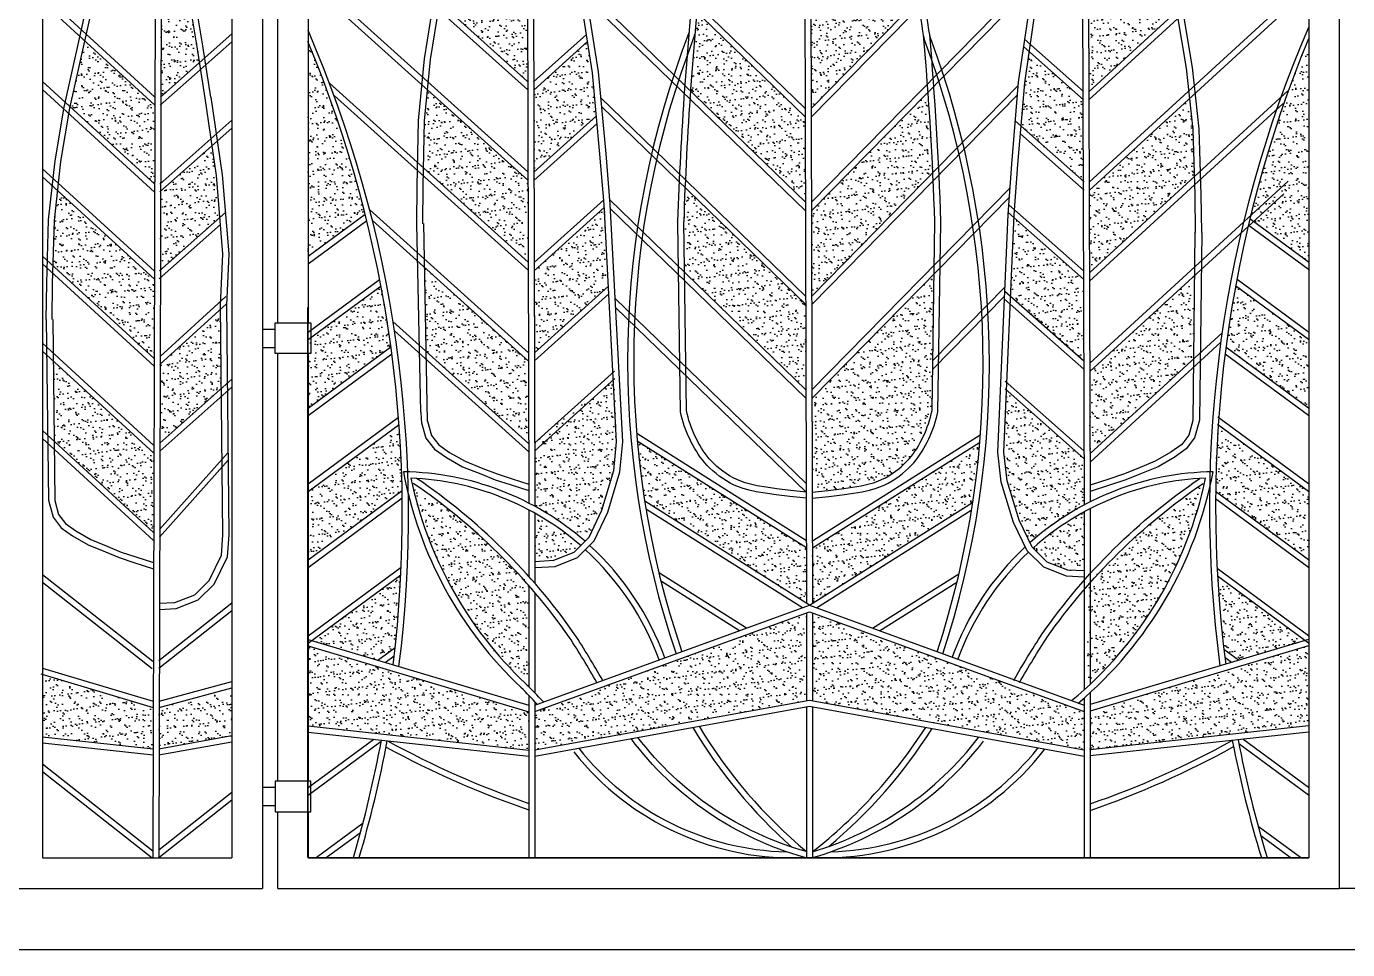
# Model space of a CAD drawing. Extents: x -6708 to 51378, y -17661 to 34250.
# Drawn here: x 27448 to 29609, y -11623 to -10112 of the extents above; entities that cross this region are included whole.
import ezdxf

# ---------------------------------------------------------------- set-up
doc = ezdxf.new("R2010")
doc.units = 0
doc.header["$LTSCALE"] = 5
doc.header["$MEASUREMENT"] = 0
doc.layers.get('0').update_dxf_attribs({"linetype": 'CONTINUOUS'})
for name, color, linetype in [('0-BCA', 33, 'CONTINUOUS'), ('0-T_BLOCK', 7, 'CONTINUOUS'), ('0-TEXT', 7, 'CONTINUOUS'), ('4', 1, 'CONTINUOUS'), ('5', 5, 'CONTINUOUS')]:
    doc.layers.add(name, color=color, linetype=linetype)
pattern_1 = [(37.5, (0, -7085.172), (-0.6299336, 19.268238), [0, -15.2, 0, -17, 0, -16.25]), (7.5, (0, -7085.172), (17.697767, 28.22146), [0, -8.2, 0, -13.7, 0, -5.25]), (327.5, (-12.3, -7085.172), (31.141419, 0.056591), [0, -5, 0, -18, 0, -23.5]), (317.5, (-12.3, -7085.172), (30.061266, 8.776756), [0, -2.5, 0, -11.8, 0, -13.5])]

msp = doc.modelspace()

# ---------------------------------------------------------------- hatches: boundary and pattern name
at = {"layer": '0-TEXT'}
h = msp.add_hatch(dxfattribs=at)
h.set_pattern_fill('AR-SAND', color=11, scale=10, style=0)
h.set_pattern_definition(pattern_1)
h.paths.add_polyline_path([(28267.4, -10202.5), (28267, -10068.3), (28147.9, -9961), (28123.7, -10073.1)])
h = msp.add_hatch(dxfattribs=at)
h.set_pattern_fill('AR-SAND', color=11, scale=10, style=0)
h.set_pattern_definition(pattern_1)
h.paths.add_polyline_path([(28906, -10068.5), (28905.8, -10067.1), (28903.7, -10053.1), (28901.7, -10039.2), (28899.8, -10025.4), (28898.1, -10012), (28895.3, -9986.6), (28894.1, -9974.6), (28893.1, -9963), (28892.1, -9951.9), (28891.7, -9946.6), (28731, -10110.5), (28731.4, -10246.6)])
h = msp.add_hatch(dxfattribs=at)
h.set_pattern_fill('AR-SAND', color=11, scale=10, style=0)
h.set_pattern_definition(pattern_1)
h.paths.add_polyline_path([(29329.2, -10087.4), (29304.1, -9975.6), (29185.2, -10084.5), (29185.6, -10219.1)])
h = msp.add_hatch(dxfattribs=at)
h.set_pattern_fill('AR-SAND', color=11, scale=10, style=0)
h.set_pattern_definition(pattern_1)
h.paths.add_polyline_path([(27726.8, -10145.7), (27712.4, -10059.2), (27667.7, -10098.8), (27667.3, -10227.5), (27730.8, -10171.3)])
h = msp.add_hatch(dxfattribs=at)
h.set_pattern_fill('AR-SAND', color=11, scale=10, style=0)
h.set_pattern_definition(pattern_1)
h.paths.add_polyline_path([(28721.9, -10400), (28721.5, -10260.4), (28544.4, -10088.8, 0.005592), (28533.9, -10217.9)])
h = msp.add_hatch(dxfattribs=at)
h.set_pattern_fill('AR-SAND', color=11, scale=10, style=0)
h.set_pattern_definition(pattern_1)
h.paths.add_polyline_path([(29544.7, -10497.8), (29448.8, -10427.1, -0.03876), (29544.7, -10132.5)])
h = msp.add_hatch(dxfattribs=at)
h.set_pattern_fill('AR-SAND', color=11, scale=10, style=0)
h.set_pattern_definition(pattern_1)
h.paths.add_polyline_path([(27657.4, -10370.4), (27657.7, -10240.9), (27543.4, -10136.1), (27519.2, -10243.7)])
h = msp.add_hatch(dxfattribs=at)
h.set_pattern_fill('AR-SAND', color=11, scale=10, style=0)
h.set_pattern_definition(pattern_1)
h.paths.add_polyline_path([(27908.2, -10488.2), (28001.7, -10419.3, 0.036942), (27908.2, -10137.2)])
h = msp.add_hatch(dxfattribs=at)
h.set_pattern_fill('AR-SAND', color=11, scale=10, style=0)
h.set_pattern_definition(pattern_1)
h.paths.add_polyline_path([(28277.7, -10350.8), (28380, -10258.7), (28373.5, -10188), (28365.6, -10137.1), (28277.4, -10216.6)])
h = msp.add_hatch(dxfattribs=at)
h.set_pattern_fill('AR-SAND', color=11, scale=10, style=0)
h.set_pattern_definition(pattern_1)
h.paths.add_polyline_path([(29087.9, -10153.6), (29080.5, -10204.6), (29074.6, -10275.3), (29176.1, -10365.1), (29175.7, -10231.3)])
h = msp.add_hatch(dxfattribs=at)
h.set_pattern_fill('AR-SAND', color=11, scale=10, style=0)
h.set_pattern_definition(pattern_1)
h.paths.add_polyline_path([(28103.8, -10215.9), (28098.7, -10266.6), (28097.1, -10343.7), (28268.3, -10497.8), (28267.9, -10363.7)])
h = msp.add_hatch(dxfattribs=at)
h.set_pattern_fill('AR-SAND', color=11, scale=10, style=0)
h.set_pattern_definition(pattern_1)
h.paths.add_polyline_path([(28732.2, -10553.4), (28930.2, -10351.5, 0.005702), (28922.4, -10219.7), (28731.8, -10414.1)])
h = msp.add_hatch(dxfattribs=at)
h.set_pattern_fill('AR-SAND', color=11, scale=10, style=0)
h.set_pattern_definition(pattern_1)
h.paths.add_polyline_path([(29186.1, -10380.7), (29186.5, -10515.3), (29358.3, -10357.8), (29356, -10280.7), (29350.4, -10230)])
h = msp.add_hatch(dxfattribs=at)
h.set_pattern_fill('AR-SAND', color=11, scale=10, style=0)
h.set_pattern_definition(pattern_1)
h.paths.add_polyline_path([(27666.9, -10382), (27666.5, -10510.8), (27764.1, -10424.4), (27758.5, -10356.4), (27751.3, -10307.3)])
h = msp.add_hatch(dxfattribs=at)
h.set_pattern_fill('AR-SAND', color=11, scale=10, style=0)
h.set_pattern_definition(pattern_1)
h.paths.add_polyline_path([(27498.8, -10380.9), (27493.5, -10429.6), (27491.3, -10503.7), (27656.5, -10655.3), (27656.9, -10525.8)])
h = msp.add_hatch(dxfattribs=at)
h.set_pattern_fill('AR-SAND', color=11, scale=10, style=0)
h.set_pattern_definition(pattern_1)
h.paths.add_polyline_path([(28722.6, -10706.8), (28722.3, -10567.2), (28524.9, -10376, 0.002419), (28522.8, -10432), (28524, -10514.3)])
h = msp.add_hatch(dxfattribs=at)
h.set_pattern_fill('AR-SAND', color=11, scale=10, style=0)
h.set_pattern_definition(pattern_1)
h.paths.add_polyline_path([(28278.6, -10646.1), (28399.6, -10537.1), (28392.9, -10408.6), (28278.2, -10511.9)])
h = msp.add_hatch(dxfattribs=at)
h.set_pattern_fill('AR-SAND', color=11, scale=10, style=0)
h.set_pattern_definition(pattern_1)
h.paths.add_polyline_path([(29177, -10659.6), (29176.6, -10525.7), (29063.1, -10425.3), (29057.5, -10553.9)])
h = msp.add_hatch(dxfattribs=at)
h.set_pattern_fill('AR-SAND', color=11, scale=10, style=0)
h.set_pattern_definition(pattern_1)
h.paths.add_polyline_path([(28098.9, -10506.8), (28101.5, -10643.7), (28269.1, -10794.7), (28268.7, -10659.7)])
h = msp.add_hatch(dxfattribs=at)
h.set_pattern_fill('AR-SAND', color=11, scale=10, style=0)
h.set_pattern_definition(pattern_1)
h.paths.add_polyline_path([(28932.2, -10517.4), (28732.6, -10720.9), (28733, -10874.2), (28758.8, -10871.4), (28780.9, -10868.7), (28798.8, -10866.2), (28813, -10863.8), (28824.2, -10861.4), (28833, -10859), (28840.2, -10856.5), (28846.5, -10853.7), (28852.6, -10850.7), (28858.4, -10847.4), (28864, -10843.9), (28869.3, -10840.1), (28874.4, -10836.2), (28879.1, -10832.1), (28883.6, -10828), (28887.8, -10823.8), (28891.6, -10819.6), (28895.1, -10815.3), (28898.4, -10811), (28901.5, -10806.6), (28904.4, -10802.1), (28907.1, -10797.6), (28909.7, -10792.9), (28912.2, -10788), (28914.6, -10783), (28916.9, -10778), (28919.1, -10772.8), (28921.2, -10767.6), (28923.1, -10762.3), (28924.8, -10756.9), (28926.4, -10751.5), (28927.7, -10746.2), (28928.9, -10740.7)])
h = msp.add_hatch(dxfattribs=at)
h.set_pattern_fill('AR-SAND', color=11, scale=10, style=0)
h.set_pattern_definition(pattern_1)
h.paths.add_polyline_path([(29187.3, -10811.5), (29186.9, -10676.9), (29357.9, -10520.1), (29356.6, -10656.3)])
h = msp.add_hatch(dxfattribs=at)
h.set_pattern_fill('AR-SAND', color=11, scale=10, style=0)
h.set_pattern_definition(pattern_1)
h.paths.add_polyline_path([(27908.2, -10646.8), (27912.2, -10646.8), (27912.2, -10621.8), (28027.6, -10536.7, -0.012565), (28043.9, -10636.6), (27908.2, -10736.6)])
h = msp.add_hatch(dxfattribs=at)
h.set_pattern_fill('AR-SAND', color=11, scale=10, style=0)
h.set_pattern_definition(pattern_1)
h.paths.add_polyline_path([(29409.7, -10637.2, -0.012683), (29425.5, -10536.9), (29544.7, -10624.7), (29544.7, -10736.6)])
h = msp.add_hatch(dxfattribs=at)
h.set_pattern_fill('AR-SAND', color=11, scale=10, style=0)
h.set_pattern_definition(pattern_1)
h.paths.add_polyline_path([(27766.5, -10704.8), (27765.2, -10574.6), (27666, -10665.3), (27665.7, -10794)])
h = msp.add_hatch(dxfattribs=at)
h.set_pattern_fill('AR-SAND', color=11, scale=10, style=0)
h.set_pattern_definition(pattern_1)
h.paths.add_polyline_path([(27655.7, -10940.2), (27656.1, -10810.7), (27491.6, -10659.9), (27492.9, -10790.8)])
h = msp.add_hatch(dxfattribs=at)
h.set_pattern_fill('AR-SAND', color=11, scale=10, style=0)
h.set_pattern_definition(pattern_1)
h.paths.add_polyline_path([(28279.3, -10897.5), (28279, -10791.6), (28410, -10688.4), (28412.9, -10791.7), (28408.2, -10838.9), (28389, -10903.6), (28367.9, -10948), (28361.3, -10954.7, 0.054369)])
h.paths.add_polyline_path([(28354.2, -10961.7), (28343.6, -10972.3), (28310.1, -10985.7), (28279.3, -10987.8), (28279.3, -10908.8, -0.050971)])
h = msp.add_hatch(dxfattribs=at)
h.set_pattern_fill('AR-SAND', color=11, scale=10, style=0)
h.set_pattern_definition(pattern_1)
h.paths.add_polyline_path([(29051.7, -10855.8), (29071.4, -10920.3), (29089.2, -10956.8, -0.058666), (29177.6, -10895.3), (29177.4, -10819.3), (29050.9, -10707.5), (29046.5, -10808.6)])
h.paths.add_polyline_path([(29094.1, -10965.7), (29117.4, -10988.6), (29151.1, -11001.7), (29177.6, -11003.2), (29177.6, -10906.5, 0.056921)])
h = msp.add_hatch(dxfattribs=at)
h.set_pattern_fill('AR-SAND', color=11, scale=10, style=0)
h.set_pattern_definition(pattern_1)
h.paths.add_polyline_path([(28062.2, -10871.5, 0.013446), (28057.2, -10763.3), (27908.2, -10873.1), (27908.2, -10985)])
h = msp.add_hatch(dxfattribs=at)
h.set_pattern_fill('AR-SAND', color=11, scale=10, style=0)
h.set_pattern_definition(pattern_1)
h.paths.add_polyline_path([(29544.7, -10873.1), (29544.7, -10985), (29392.9, -10873.1, -0.013596), (29397.2, -10764.4)])
h = msp.add_hatch(dxfattribs=at)
h.set_pattern_fill('AR-SAND', color=11, scale=10, style=0)
h.set_pattern_definition(pattern_1)
h.paths.add_polyline_path([(28723.5, -11056.2), (28723.3, -10965.3), (28446.8, -10790.7, 0.01678), (28458.9, -10889.1)])
h = msp.add_hatch(dxfattribs=at)
h.set_pattern_fill('AR-SAND', color=11, scale=10, style=0)
h.set_pattern_definition(pattern_1)
h.paths.add_polyline_path([(28733.2, -10965.6), (28733.4, -11056.2), (28995.5, -10890.7, 0.016342), (29007.1, -10792.7)])
h = msp.add_hatch(dxfattribs=at)
h.set_pattern_fill('AR-SAND', color=11, scale=10, style=0)
h.set_pattern_definition(pattern_1)
h.paths.add_polyline_path([(28078, -10858.3, -0.054176), (28269.4, -11025), (28269.4, -11193.6, -0.15111)])
h = msp.add_hatch(dxfattribs=at)
h.set_pattern_fill('AR-SAND', color=11, scale=10, style=0)
h.set_pattern_definition(pattern_1)
h.paths.add_polyline_path([(29374.9, -10858.3, 0.054176), (29183.5, -11025), (29183.5, -11193.6, 0.15111)])
h = msp.add_hatch(dxfattribs=at)
h.set_pattern_fill('AR-SAND', color=11, scale=10, style=0)
h.set_pattern_definition(pattern_1)
h.paths.add_polyline_path([(27914.3, -11117), (28022.4, -11149.2), (28050.7, -11128.3, 0.014794), (28060.1, -11009.6)])
h = msp.add_hatch(dxfattribs=at)
h.set_pattern_fill('AR-SAND', color=11, scale=10, style=0)
h.set_pattern_definition(pattern_1)
h.paths.add_polyline_path([(29396, -11011.9, 0.014999), (29406.5, -11131.5), (29430.5, -11149.2), (29538.6, -11117)])
h = msp.add_hatch(dxfattribs=at)
h.set_pattern_fill('AR-SAND', color=11, scale=10, style=0)
h.set_pattern_definition(pattern_1)
h.paths.add_polyline_path([(28279.3, -11233.2), (28279.3, -11296), (28723.4, -11215.3), (28723.4, -11071.7)])
h = msp.add_hatch(dxfattribs=at)
h.set_pattern_fill('AR-SAND', color=11, scale=10, style=0)
h.set_pattern_definition(pattern_1)
h.paths.add_polyline_path([(28733.3, -11071.6), (28733.3, -11215.2), (29177.6, -11296), (29177.6, -11233.2)])
h = msp.add_hatch(dxfattribs=at)
h.set_pattern_fill('AR-SAND', color=11, scale=10, style=0)
h.set_pattern_definition(pattern_1)
h.paths.add_polyline_path([(27908.2, -11125.7), (27908.2, -11256.8), (28269.4, -11296.4), (28269.4, -11233.5)])
h = msp.add_hatch(dxfattribs=at)
h.set_pattern_fill('AR-SAND', color=11, scale=10, style=0)
h.set_pattern_definition(pattern_1)
h.paths.add_polyline_path([(29544.7, -11125.7), (29544.7, -11256.8), (29187.5, -11295.9), (29187.5, -11232.3)])
h = msp.add_hatch(dxfattribs=at)
h.set_pattern_fill('AR-SAND', color=11, scale=10, style=0)
h.set_pattern_definition(pattern_1)
h.paths.add_polyline_path([(27474, -11172.5), (27474, -11274.3), (27654.9, -11294.2), (27655, -11226.5)])
h.paths.add_polyline_path([(27664.6, -11226.5), (27664.4, -11294.2), (27783.7, -11272.5), (27783.7, -11194.5)])

# ---------------------------------------------------------------- linework, layer by layer
at = {"color": 3}
for p, q in [((27907.7, -11471.6), (27907.7, -10572.1)), ((27908.2, -11472.1), (27908.2, -10572.6)), ((27908.2, -11472.1), (27908.2, -10572.6))]:
    msp.add_line(p, q, dxfattribs=at)
at = {"layer": '0-BCA', "color": 3}
for p, q in [((29595.2, -9022.6), (29595.2, -11522.6)), ((29545.2, -9072.6), (29545.2, -11472.6)), ((29545.2, -9072.6), (29545.2, -11472.6)), ((29545.2, -9072.6), (29545.2, -11472.6)), ((27833.7, -9522.6), (27833.7, -11522.6)), ((27833.7, -9522.6), (27833.7, -11522.6)), ((27474, -9572.6, 0), (27474, -11472.6, 0)), ((27783.7, -9572.6), (27783.7, -11472.6)), ((27783.7, -9572.6), (27783.7, -11472.6)), ((27858.7, -10597.3), (27858.7, -9897.6)), ((27858.7, -10597.3), (27858.7, -9897.6)), ((27908.2, -9897.1), (27908.2, -10596.8)), ((27908.7, -9897.6), (27908.7, -10597.3)), ((27908.7, -9897.6), (27908.7, -10597.3)), ((27908.7, -9897.6), (27908.7, -10597.3)), ((27858.7, -11347), (27858.7, -10647.3)), ((27858.7, -11347), (27858.7, -10647.3)), ((27908.2, -10646.8), (27908.2, -11346.5)), ((27908.7, -10647.3), (27908.7, -11347)), ((27908.7, -10647.3), (27908.7, -11347)), ((27908.7, -10647.3), (27908.7, -11347)), ((27858.7, -11522.6), (27858.7, -11397)), ((27858.7, -11522.6), (27858.7, -11397)), ((27908.2, -11396.5), (27908.2, -11472.1)), ((27908.7, -11397), (27908.7, -11472.6)), ((27908.7, -11397), (27908.7, -11472.6)), ((27908.7, -11397), (27908.7, -11472.6)), ((27474, -11472.6), (27783.7, -11472.6)), ((27908.2, -11472.1), (29544.7, -11472.1)), ((27908.7, -11472.6), (29545.2, -11472.6)), ((27908.7, -11472.6), (29545.2, -11472.6)), ((27908.7, -11472.6), (29545.2, -11472.6)), ((27424, -11522.6), (27833.7, -11522.6)), ((27858.7, -11522.6), (29595.2, -11522.6)), ((27858.7, -11522.6), (29595.2, -11522.6))]:
    msp.add_line(p, q, dxfattribs=at)
at = {"layer": '0-BCA', "color": 1}
for p, q in [((27833.7, -10607.3), (27854.7, -10607.3)), ((27833.7, -10607.3), (27854.7, -10607.3)), ((27833.7, -10637.3), (27854.7, -10637.3)), ((27833.7, -10637.3), (27854.7, -10637.3)), ((27833.7, -11357), (27854.7, -11357)), ((27833.7, -11357), (27854.7, -11357)), ((27833.7, -11387), (27854.7, -11387)), ((27833.7, -11387), (27854.7, -11387))]:
    msp.add_line(p, q, dxfattribs=at)
at = {"layer": '0-BCA', "color": 5}
msp.add_line((26053.9, -11622.6), (33226.5, -11622.6), dxfattribs=at)
at = {"layer": '0-BCA', "color": 1}
for points in [[(27854.7, -10647.3), (27854.7, -10597.3), (27912.7, -10597.3), (27912.7, -10647.3)], [(27854.7, -10647.3), (27854.7, -10597.3), (27912.7, -10597.3), (27912.7, -10647.3)], [(27854.7, -11347), (27854.7, -11397), (27912.7, -11397), (27912.7, -11347)], [(27854.7, -11347), (27854.7, -11397), (27912.7, -11397), (27912.7, -11347)]]:
    msp.add_lwpolyline(points, close=True, dxfattribs=at)
at = {"layer": '0-T_BLOCK'}
for centre in [(27908.2, -11471.6), (27908.7, -11472.1), (27908.7, -11472.1)]:
    msp.add_arc(centre, 0.5, 180, 270, dxfattribs=at)
at = {"layer": '0-TEXT', "color": 1}
for p, q in [((27833.7, -10607.3), (27833.7, -10637.3)), ((27833.7, -10607.3), (27833.7, -10637.3)), ((27833.7, -11357), (27833.7, -11387)), ((27833.7, -11357), (27833.7, -11387))]:
    msp.add_line(p, q, dxfattribs=at)
at = {"layer": '0-TEXT'}
msp.add_line((29622.2, -11522.6), (29595.2, -11522.6), dxfattribs=at)
at = {"layer": '4'}
for p, q in [((29172.5, -9088.8), (29177.6, -10895.3)), ((29182.4, -9087.7), (29187.5, -10890.1)), ((28718.8, -9176.8), (28723.5, -11056.2)), ((28728.7, -9174), (28733.4, -11056.2)), ((28265, -9346.6), (28269.4, -10892.2)), ((28274.9, -9341.9), (28279.3, -10897.5)), ((27659.8, -9572.6), (27654.3, -11472.6)), ((27669.3, -9572.6), (27663.9, -11472.6)), ((28731.4, -10246.6), (29127.4, -9842.7)), ((28721.5, -10246.6), (28331, -9868.3)), ((28731.4, -10260.7), (29124.2, -9860.2)), ((27908.2, -9878.9), (28267.4, -10202.5)), ((27908.2, -9892.4), (28267.5, -10216)), ((28721.5, -10260.4), (28333.9, -9884.9)), ((29543, -9891.4), (29185.6, -10219.1)), ((29543.1, -9904.8), (29185.7, -10232.6)), ((27908.2, -10026.2), (28267.8, -10350.2)), ((27908.2, -10039.7), (28267.9, -10363.7)), ((28731.8, -10400), (29096.6, -10027.9)), ((28731.8, -10414.1), (29094, -10044.8)), ((29544.3, -10038.6), (29186, -10367.2)), ((27474, -10059.4), (27657.2, -10227.4)), ((28721.9, -10400), (28362.4, -10051.7)), ((28721.9, -10413.8), (28365.1, -10068.2)), ((29544.5, -10052.1), (29186.1, -10380.7)), ((27474, -10072.4), (27657.1, -10240.4)), ((27783.7, -10124.6), (27666.7, -10228.1)), ((28363.8, -10125.3), (28277.3, -10203.1)), ((29080.7, -10133.8), (29176.8, -10218.8)), ((27783.7, -10137.4), (27666.6, -10241)), ((28365.6, -10137.1), (28277.4, -10216.6)), ((29079, -10145.7), (29176.9, -10232.3)), ((27474, -10202.2), (27657.4, -10370.4)), ((27474, -10215.3), (27657.3, -10383.4)), ((27943.3, -10205.2), (28268.3, -10497.8)), ((28732.2, -10553.4), (29070.1, -10208.8)), ((29510.8, -10217.9), (29186.5, -10515.3)), ((27950.9, -10225.4), (28268.3, -10511.3)), ((28722.2, -10553.4), (28387.3, -10228.9)), ((28732.5, -10567.2), (29068.8, -10224.3)), ((29503.4, -10238.2), (29186.5, -10528.8)), ((28380, -10258.7), (28277.7, -10350.8)), ((28722.3, -10567.2), (28388.7, -10244)), ((27783.7, -10265.8), (27665.8, -10370.1)), ((27783.7, -10278.7), (27665.8, -10383)), ((28381.1, -10271.1), (28277.8, -10364.2)), ((28381.1, -10271.1), (28277.8, -10364.2)), ((29065.3, -10267), (29177.7, -10366.5)), ((29073.6, -10287.8), (29177.8, -10379.9)), ((27474, -10345), (27656.9, -10512.8)), ((27474, -10358.1), (27656.9, -10525.8)), ((29511.7, -10365.5), (29186.9, -10663.4)), ((28732.5, -10706.8), (29056.6, -10376.4)), ((28732.9, -10720.6), (29055.4, -10391.7)), ((29504.3, -10385.9), (29186.9, -10676.9)), ((27773.1, -10416.5), (27665, -10512.1)), ((28009.1, -10412.5), (28268.7, -10646.3)), ((28392, -10396), (28278.2, -10498.5)), ((28392.9, -10408.6), (28278.2, -10511.9)), ((28722.6, -10706.8), (28402, -10396.2)), ((28722.7, -10720.6), (28403, -10410.9)), ((29054.5, -10404.4), (29176.5, -10512.3)), ((27765.1, -10436.4), (27664.9, -10525)), ((27908.2, -10488.2), (28001.7, -10419.3)), ((27908.2, -10500.5), (28004.3, -10429.7)), ((28013.6, -10429.9), (28268.7, -10659.7)), ((28092.8, -10743.5), (28086.1, -10435.2)), ((28103.6, -10758.2), (28097.6, -10434.9)), ((29053.6, -10416.9), (29176.6, -10525.7)), ((29544.7, -10510.1), (29446.3, -10437.6)), ((29544.7, -10497.8), (29448.8, -10427.1)), ((27474, -10487.9), (27656.5, -10655.3)), ((27474, -10500.9), (27656.5, -10668.3)), ((27908.2, -10612.4), (28025, -10526.4)), ((27908.2, -10624.7), (28028.1, -10536.4)), ((28399.6, -10537.1), (28278.6, -10646.1)), ((28930.1, -10659.1), (29048.2, -10538.7)), ((29047.9, -10545.4), (29177, -10659.6)), ((29544.7, -10624.7), (29425.5, -10536.9)), ((29544.7, -10612.4), (29427.9, -10526.4)), ((27774.6, -10566.1), (27666, -10665.3)), ((27773.7, -10554.1), (27666.1, -10652.4)), ((28400.3, -10550), (28278.6, -10659.5)), ((28723, -10860.2), (28410.7, -10557.6)), ((28929.9, -10673.6), (29047.5, -10553.7)), ((29047.3, -10558.3), (29177, -10673)), ((28723.1, -10874.2), (28411.4, -10572.3)), ((28047.2, -10594.8), (28269.1, -10794.7)), ((28049.7, -10610.5), (28269.2, -10808.2)), ((27474, -10630.7), (27656.1, -10797.7)), ((29403.5, -10613.3), (29187.3, -10811.5)), ((29401.2, -10628.9), (29187.4, -10825)), ((27474, -10643.7), (27656.1, -10810.7)), ((27908.2, -10736.6), (28043.9, -10636.6)), ((27908.2, -10748.9), (28045.4, -10647.8)), ((29544.7, -10748.9), (29408.3, -10648.4)), ((29544.7, -10736.6), (29409.7, -10637.2)), ((27783.7, -10689.6), (27665.7, -10794)), ((28409.7, -10676.1), (28279, -10793.8)), ((28410, -10688.4), (28279, -10806.4)), ((29048.7, -10692.9), (29177.4, -10806.8)), ((27783.7, -10702.5), (27665.6, -10806.9)), ((29048.4, -10705.3), (29177.4, -10819.3)), ((27908.2, -10860.8), (28056.3, -10751.7)), ((29544.7, -10860.8), (29396.6, -10751.7)), ((27474, -10773.5), (27655.7, -10940.2)), ((27908.2, -10873.1), (28057.2, -10763.3)), ((28723.5, -10953.9), (28445.8, -10778.5)), ((28733.4, -10953.9), (29007.7, -10780.7)), ((29544.7, -10873.1), (29395.7, -10763.3)), ((27474, -10786.6), (27655.7, -10953.2)), ((28723.5, -10965.5), (28446.8, -10790.7)), ((28733.4, -10965.5), (29006.7, -10792.9)), ((27777.4, -10822.1), (27665.2, -10947.7)), ((27777.2, -10810.1), (27665.3, -10935.6)), ((27908.2, -10985), (28062.2, -10871.5)), ((27908.2, -10997.3), (28062.4, -10883.7)), ((28728.5, -11059.3), (28458.9, -10889.1)), ((28728.5, -11059.3), (28995, -10891)), ((28733.3, -10874.2), (28733.3, -10874.2)), ((29544.7, -10997.3), (29392.8, -10885.4)), ((29544.7, -10985), (29392.9, -10873.1)), ((28269.4, -10903.4), (28269.4, -11012.1)), ((28279.3, -10908.8), (28279.3, -11023.3)), ((28716.8, -11063.5), (28462, -10902.6)), ((28740.1, -11063.5), (28993, -10903.8)), ((29177.6, -10906.5), (29177.6, -11021.1)), ((29187.5, -10901.3), (29187.5, -11010.5)), ((27655.5, -10958), (27655.5, -10958)), ((27665, -10963), (27665, -10963)), ((27908.2, -11109.2), (28060.7, -10996.8)), ((29544.7, -11109.2), (29395.3, -10999.1)), ((27474, -11008.8), (27654.4, -11150.8)), ((27474, -11021.4), (27653.3, -11162.6)), ((27908.2, -11121.5), (28060.1, -11009.6)), ((28625.7, -11096.7), (28483.1, -11006.6)), ((28614, -11100.9), (28486.4, -11020.3)), ((28831.6, -11096.8), (28972.7, -11007.7)), ((28843.2, -11101), (28969.4, -11021.3)), ((29177.6, -11010.3), (29177.6, -11197.7)), ((29187.5, -11000.8), (29187.5, -11188.6)), ((29544.7, -11121.5), (29396, -11011.9)), ((28269.4, -11027.2), (28269.4, -11192.5)), ((28279.3, -11038.7), (28279.3, -11202.5)), ((27783.7, -11055.7), (27663.9, -11150)), ((28279.3, -11222.6), (28728.5, -11059.3)), ((28728.5, -11059.3), (29177.6, -11222.6)), ((27783.7, -11068.3), (27663.9, -11162.6)), ((28279.3, -11233.2), (28728.5, -11069.8)), ((28723.4, -11071.6), (28723.4, -11215.2)), ((28728.5, -11069.8), (29177.6, -11233.2)), ((28733.3, -11071.6), (28733.3, -11215.2)), ((27908.2, -11115.1), (28269.4, -11222.9)), ((27908.2, -11125.7), (28269.4, -11233.5)), ((28022.4, -11149.2), (28050.7, -11128.3)), ((29544.7, -11115.1), (29187.5, -11221.7)), ((29544.7, -11125.7), (29187.5, -11232.3)), ((28034.3, -11152.8), (28049.2, -11141.8)), ((29430.5, -11149.2), (29406.5, -11131.5)), ((29418.6, -11152.8), (29408.1, -11145)), ((27471.1, -11171.6), (27655, -11226.5)), ((27474, -11162), (27655.1, -11216.1)), ((27664.6, -11216.1), (27783.7, -11184.1)), ((27664.6, -11226.5), (27783.7, -11194.5)), ((28269.4, -11206.6), (28269.4, -11471.6)), ((28269.4, -11207), (28269.4, -11222.6)), ((28279.3, -11296), (28728.5, -11214.3)), ((28728.5, -11214.3), (29177.6, -11296)), ((29177.6, -11211.1), (29177.6, -11222.6)), ((29177.6, -11215.9), (29177.6, -11472.1)), ((29187.5, -11202.2), (29187.5, -11221.7)), ((29187.5, -11207), (29187.5, -11472.1)), ((28269.4, -11233.2), (28269.4, -11296)), ((28279.3, -11217.1), (28279.3, -11471.6)), ((28279.3, -11306.1), (28728.5, -11224.4)), ((28279.3, -11233.2), (28279.3, -11296)), ((28723.4, -11225.3), (28723.4, -11472.1)), ((28728.5, -11224.4), (29177.6, -11306.1)), ((28733.3, -11225.3), (28733.3, -11472.1)), ((27908.2, -11256.8), (28269.4, -11296.4)), ((29544.7, -11256.8), (29187.5, -11295.9)), ((27474, -11274.3), (27654.9, -11294.2)), ((27664.4, -11294.2), (27783.7, -11272.5)), ((27908.2, -11266.7), (28269.4, -11306.3)), ((27908.2, -11357.6), (28015.6, -11278.5)), ((29544.7, -11266.7), (29187.5, -11305.8)), ((29544.7, -11357.6), (29437.3, -11278.5)), ((27474, -11284.2), (27654.8, -11304.1)), ((27664.4, -11304.2), (27783.7, -11282.5)), ((27908.2, -11369.9), (28028.1, -11281.5)), ((29544.7, -11369.9), (29430.8, -11285.9)), ((27474, -11318.8), (27654.4, -11460.8)), ((29177.6, -11306.9), (29177.6, -11306.9)), ((27474, -11331.4), (27653.3, -11472.6)), ((27783.7, -11365.7), (27663.9, -11460)), ((27783.7, -11378.3), (27663.9, -11472.6)), ((27921.3, -11472.1), (27998.2, -11415.4)), ((27938.1, -11472.1), (27994.2, -11430.8)), ((29531.7, -11472.1), (29462.5, -11421.2)), ((29514.9, -11472.1), (29466.7, -11436.6))]:
    msp.add_line(p, q, dxfattribs=at)
for points in [[(28086.1, -10435.2), (28086.5, -10373.7), (28088.7, -10266), (28098.9, -10165.2), (28113.3, -10073.9), (28152.2, -9893.3), (28194.4, -9733.8), (28234.3, -9577.7), (28265.3, -9457.1)], [(29370.1, -10449.2), (29369.2, -10387.6), (29366, -10280), (29354.9, -10179.3), (29339.6, -10088.2), (29299.1, -9907.9), (29255.5, -9748.7), (29214.2, -9593.1), (29183.5, -9477.8)], [(28096.1, -10435.3), (28096.5, -10373.8), (28098.7, -10266.6), (28108.8, -10166.5), (28123.2, -10075.7), (28162, -9895.6), (28204.1, -9736.3), (28244, -9580.2), (28265.4, -9496.9)], [(29360.1, -10449.4), (29359.2, -10387.9), (29356, -10280.7), (29345, -10180.7), (29329.8, -10090.1), (29289.4, -9910.3), (29245.8, -9751.3), (29204.5, -9595.6), (29183.6, -9517.1)], [(27479.9, -10591.7), (27480.8, -10532.5), (27483.9, -10428.9), (27494.6, -10332), (27509.2, -10244.4), (27548.2, -10071), (27590.2, -9917.9), (27629.9, -9768.2), (27660.7, -9652.4)], [(27489.5, -10591.8), (27490.4, -10532.7), (27493.5, -10429.6), (27504.1, -10333.4), (27518.7, -10246.2), (27557.5, -10073.3), (27599.4, -9920.4), (27639.2, -9770.6), (27660.5, -9690.7)], [(27749.5, -10228.2), (27736.3, -10144.1), (27716.6, -10025.7), (27708.5, -9982.3), (27701.5, -9950.6), (27694.2, -9920.1), (27691.8, -9909.8), (27686, -9893.8), (27669, -9855.6)], [(27740, -10229.7), (27726.8, -10145.7), (27707.1, -10027.4), (27699, -9984.2), (27692.1, -9952.8), (27684.8, -9922.3), (27682.6, -9912.5), (27677, -9897.4), (27668.8, -9879)], [(28915.2, -10126.3), (28914.1, -10120), (28912.1, -10107.5), (28910, -10094.4), (28907.9, -10080.9), (28905.8, -10067.1), (28903.7, -10053.1), (28901.7, -10039.2), (28899.8, -10025.4), (28898.1, -10012), (28895.3, -9986.6)], [(28923.8, -10117.9), (28921.9, -10105.9), (28919.8, -10092.9), (28917.7, -10079.4), (28915.6, -10065.6), (28913.5, -10051.7), (28911.5, -10037.8), (28909.6, -10024.1), (28907.9, -10010.8), (28905.2, -9987.2)], [(28279.3, -10987.8), (28310.1, -10985.7), (28343.6, -10972.3), (28367.9, -10948), (28389, -10903.6), (28408.2, -10838.9), (28412.9, -10791.7), (28392.6, -10403.8), (28385.8, -10321.5), (28373.5, -10188), (28353.1, -10056.4)], [(28280, -10997.7), (28312.3, -10995.6), (28349.2, -10980.9), (28376.2, -10953.8), (28398.4, -10907.2), (28418, -10840.9), (28422.9, -10791.9), (28402.6, -10403.1), (28395.7, -10320.6), (28383.5, -10186.8), (28362.9, -10054.9)], [(29177.6, -11013.2), (29148.9, -11011.6), (29111.9, -10997.2), (29084.6, -10970.4), (29062.1, -10923.9), (29041.8, -10857.8), (29036.5, -10808.9), (29053.3, -10420), (29059.5, -10337.4), (29070.5, -10203.5), (29089.9, -10071.4)], [(29177.6, -11003.2), (29151.1, -11001.7), (29117.4, -10988.6), (29092.9, -10964.5), (29071.4, -10920.3), (29051.7, -10855.8), (29046.5, -10808.6), (29063.3, -10420.6), (29069.4, -10338.2), (29080.5, -10204.6), (29099.8, -10072.8)], [(28531.3, -10122.9), (28531.5, -10122.3)], [(28540.6, -10126.5), (28541.1, -10125)], [(28917.1, -10135.7), (28915.4, -10128.1), (28915.1, -10126.2)], [(28926.2, -10130.9), (28925.2, -10126.2), (28923.8, -10117.9)], [(27664.5, -11056.1), (27690.6, -11054.6), (27722.9, -11042), (27746.6, -11018.8), (27766.7, -10977.3), (27766.7, -10977.3), (27769, -10944), (27765.2, -10568.9), (27769.1, -10484.3), (27758.5, -10356.4), (27739.9, -10229.6)], [(27665.1, -11066.1), (27692.7, -11064.5), (27728.5, -11050.6), (27754.8, -11024.7), (27776.5, -10979.9), (27779, -10944.3), (27775.2, -10569.1), (27779.1, -10484.1), (27768.4, -10355.3), (27749.8, -10228.2)], [(28723.5, -10884.2), (28696.3, -10881.2), (28674, -10878.5), (28655.8, -10876), (28641.3, -10873.5), (28629.6, -10871), (28620.2, -10868.4), (28612.4, -10865.7), (28605.5, -10862.7), (28598.9, -10859.5), (28592.7, -10855.9), (28586.7, -10852.1), (28581, -10848.1), (28575.6, -10843.9), (28570.5, -10839.5), (28565.7, -10835.1), (28561.2, -10830.6), (28557.1, -10826.1), (28553.3, -10821.5), (28549.7, -10816.8), (28546.5, -10812.1), (28543.4, -10807.4), (28540.5, -10802.5), (28537.7, -10797.5), (28535.1, -10792.4), (28532.6, -10787.2), (28530.2, -10781.9), (28527.9, -10776.5), (28525.7, -10771), (28523.7, -10765.5), (28521.9, -10759.8), (28520.2, -10754.1), (28518.8, -10748.4), (28517.5, -10742.6), (28513, -10433.6), (28512.8, -10432.1)], [(28723.5, -10874.2), (28697.4, -10871.4), (28675.2, -10868.7), (28657.4, -10866.2), (28643.1, -10863.8), (28632, -10861.4), (28623.1, -10859), (28616, -10856.5), (28609.6, -10853.7), (28603.6, -10850.7), (28597.8, -10847.4), (28592.2, -10843.9), (28586.9, -10840.1), (28581.8, -10836.2), (28577, -10832.1), (28572.6, -10828), (28568.4, -10823.8), (28564.6, -10819.6), (28561, -10815.3), (28557.7, -10811), (28554.7, -10806.6), (28551.8, -10802.1), (28549.1, -10797.6), (28546.5, -10792.9), (28544, -10788), (28541.6, -10783), (28539.2, -10778), (28537.1, -10772.8), (28535, -10767.6), (28533.1, -10762.3), (28531.4, -10756.9), (28529.8, -10751.5), (28528.4, -10746.2), (28527.3, -10740.7), (28522.8, -10432)], [(28732.7, -10874.2), (28758.8, -10871.4), (28780.9, -10868.7), (28798.8, -10866.2), (28813, -10863.8), (28824.2, -10861.4), (28833, -10859), (28840.2, -10856.5), (28846.5, -10853.7), (28852.6, -10850.7), (28858.4, -10847.4), (28864, -10843.9), (28869.3, -10840.1), (28874.4, -10836.2), (28879.1, -10832.1), (28883.6, -10828), (28887.8, -10823.8), (28891.6, -10819.6), (28895.1, -10815.3), (28898.4, -10811), (28901.5, -10806.6), (28904.4, -10802.1), (28907.1, -10797.6), (28909.7, -10792.9), (28912.2, -10788), (28914.6, -10783), (28916.9, -10778), (28919.1, -10772.8), (28921.2, -10767.6), (28923.1, -10762.3), (28924.8, -10756.9), (28926.4, -10751.5), (28927.7, -10746.2), (28928.9, -10740.7), (28933.4, -10432)], [(28732.7, -10884.2), (28759.9, -10881.2), (28782.2, -10878.5), (28800.3, -10876), (28814.9, -10873.5), (28826.6, -10871), (28836, -10868.4), (28843.8, -10865.7), (28850.7, -10862.7), (28857.3, -10859.5), (28863.5, -10855.9), (28869.5, -10852.1), (28875.2, -10848.1), (28880.6, -10843.9), (28885.7, -10839.5), (28890.5, -10835.1), (28895, -10830.6), (28899.1, -10826.1), (28902.9, -10821.5), (28906.4, -10816.8), (28909.7, -10812.1), (28912.8, -10807.4), (28915.7, -10802.5), (28918.4, -10797.5), (28921.1, -10792.4), (28923.6, -10787.2), (28926, -10781.9), (28928.3, -10776.5), (28930.5, -10771), (28932.5, -10765.5), (28934.3, -10759.8), (28935.9, -10754.1), (28937.4, -10748.4), (28938.6, -10742.6), (28943.2, -10433.6), (28943.4, -10432.1)], [(29358.6, -10449), (29355.6, -10757.1), (29349.1, -10780.9), (29337.4, -10796.3), (29319.6, -10809), (29294.2, -10823.6), (29265.4, -10835.5), (29242.3, -10844.8), (29217.9, -10853), (29187.5, -10862.8)], [(29370.1, -10449.2), (29366.2, -10756.3), (29358.3, -10785.4), (29344.4, -10803.5), (29325.1, -10817.4), (29298.6, -10832.6), (29269.1, -10844.7), (29245.8, -10854.2), (29221, -10862.5), (29187.5, -10873.3)], [(27479.9, -10591.7), (27483.6, -10887.1), (27491.3, -10915.1), (27504.6, -10932.5), (27523.2, -10945.8), (27548.7, -10960.5), (27577, -10972.1), (27599.5, -10981.3), (27623.3, -10989.2), (27655.5, -10999.6)], [(27491, -10591.5), (27493.8, -10887.8), (27500.1, -10910.7), (27511.4, -10925.5), (27528.4, -10937.7), (27552.9, -10951.8), (27580.6, -10963.2), (27602.8, -10972.2), (27626.3, -10980.1), (27655.5, -10989.5)], [(28092.8, -10743.5), (28093.1, -10754.1), (28094, -10760.9)], [(28094, -10760.9), (28101.1, -10786), (28115.1, -10804), (28134.6, -10817.7), (28161.1, -10832.7), (28190.7, -10844.5), (28214.2, -10853.8), (28239, -10861.9), (28269.3, -10871.4)], [(28103.6, -10758.2), (28110.2, -10781.4), (28122, -10796.7), (28139.9, -10809.2), (28165.5, -10823.7), (28194.4, -10835.3), (28217.6, -10844.4), (28242.1, -10852.4), (28269.3, -10860.9)]]:
    msp.add_lwpolyline(points, dxfattribs=at)
for points in [[(28380.8, -11185.7, 0.013906), (28335.5, -11111.4, 0.09096), (28080.3, -10859.9)], [(28390.3, -11182.3, 0.014208), (28343.8, -11105.8, 0.091005), (28085.9, -10851.7)], [(29062.6, -11182.3, -0.014208), (29109.2, -11105.8, -0.091005), (29367, -10851.7)], [(29072.1, -11185.7, -0.013906), (29117.4, -11111.4, -0.09096), (29372.6, -10859.9)], [(28720.7, -11471.9, -0.165877), (28436.7, -11277.5, -0.165877)], [(28723.4, -11462.2, -0.163427), (28447.8, -11275.5, -0.163427)], [(28733.3, -11462.6, 0.157634), (29005.2, -11275.5)], [(28733.3, -11472.1, 0.161349), (29013.1, -11281.6, 0.157634)]]:
    msp.add_lwpolyline(points, format="xyb", dxfattribs=at)
for centre, radius, start, end in [((34308, -10623.8), 5798.4, 173.79445, 178.10077), ((34308, -10623.8), 5788.4, 173.79445, 178.10077), ((26078.7, -10911.1), 1993.8, 352.8422, 23.4238), ((29917.8, -10659.7), 1486.8, 158.8338, 198.7914), ((29917.8, -10659.7), 1476.8, 158.8338, 198.7914), ((23148.2, -10623.8), 5788.4, 1.89923, 4.93193), ((23148.2, -10623.8), 5798.4, 1.89923, 4.92312), ((27502.1, -10663.9), 1520.6, 341.8074, 20.52), ((31364.4, -10898.5), 1981.6, 156.6786, 187.5344), ((31394, -10897.5), 2001.3, 157.5272, 187.4072), ((26048.3, -10910.5), 2014.2, 352.9788, 22.5775), ((27502, -10664.3), 1510.6, 341.8243, 20.4822), ((28705.9, -10720.5), 652.8, 190.6353, 226.5075), ((28058.1, -11301.8), 460.9, 48.8658, 89.2177), ((29394.9, -11301.8), 460.9, 90.7823, 131.5461), ((28747, -10720.5), 652.8, 310.1812, 349.3647), ((28705.9, -10720.5), 642.8, 191.7337, 226.5075), ((28058.1, -11301.8), 451, 48.9515, 87.655), ((29394.9, -11301.8), 451, 92.345, 131.8214), ((28747, -10720.5), 642.8, 309.6687, 348.2663), ((28058.1, -11301.8), 451, 19.8362, 47.6906), ((28058.1, -11301.8), 460.9, 19.8362, 47.6321), ((29394.9, -11301.8), 460.9, 132.8413, 160.1638), ((29394.9, -11301.8), 451, 133.0936, 160.1638), ((27919.3, -11549.5), 490, 42.0635, 46.5075), ((27919.3, -11549.5), 500, 41.5994, 46.5075), ((29253.2, -10831.5), 833.8, 210.859, 228.41), ((29253.2, -10831.5), 823.8, 211.12, 229.97), ((28225.2, -10814.2), 823.8, 308.0857, 327.3196), ((26048.3, -10910.5), 2014.2, 343.809, 349.4328), ((26078.7, -10911.1), 1993.8, 343.6568, 349.3108), ((28744, -9998.2), 1464.2, 241.1699, 251.0885), ((28225.2, -10814.2), 833.8, 309.8987, 327.6022), ((28721, -10029.1), 1433.2, 288.9961, 299.1874), ((31364.4, -10898.5), 1981.6, 191.1104, 196.8263), ((31394, -10897.5), 2001.3, 190.9988, 196.6862), ((28744, -9998.2), 1474.2, 241.296, 251.2216), ((28701.9, -11015.1), 457.7, 218.3824, 272.7477), ((28701.9, -11015.1), 447.7, 218.3824, 268.5855), ((28751.8, -11016.2), 456.3, 267.6748, 322.3244), ((28751, -11015.1), 447.7, 271.5859, 321.6176), ((28721, -10029.1), 1443.2, 288.8595, 299.0591)]:
    msp.add_arc(centre, radius, start, end, dxfattribs=at)
at = {"layer": '5', "color": 3}
for p, q in [((27908.2, -11472.1), (29029.1, -11472.1)), ((27908.7, -11472.6), (29029.6, -11472.6)), ((27908.7, -11472.6), (29029.6, -11472.6))]:
    msp.add_line(p, q, dxfattribs=at)

doc.saveas('drawing.dxf')
